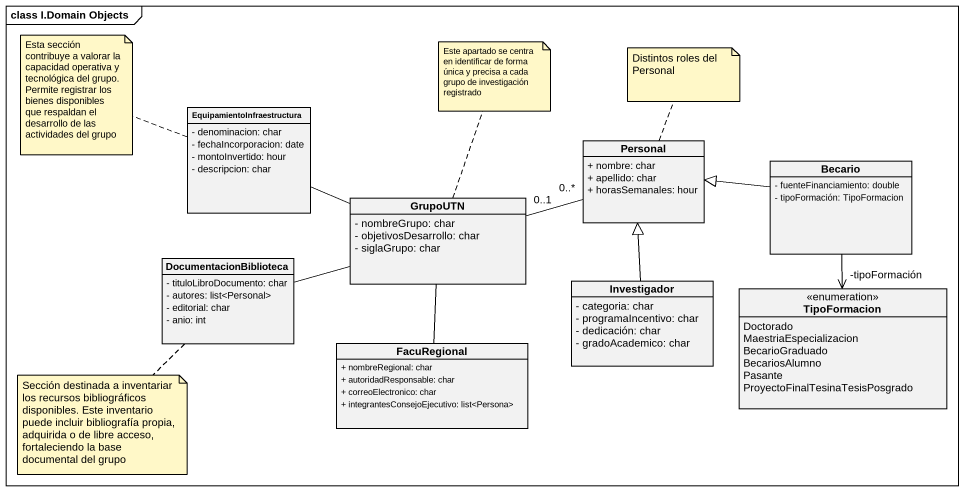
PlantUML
@startuml
mainframe class I.Domain Objects
hide circle
hide empty members
skinparam classAttributeIconSize 0
class EquipamientoInfraestructura {
  - denominacion: char
  - fechaIncorporacion: date
  - montoInvertido: hour
  - descripcion: char
}
class Personal {
  + nombre: char
  + apellido: char
  + horasSemanales: hour
}
class Becario {
  - fuenteFinanciamiento: double
  - tipoFormación: TipoFormacion
}
class GrupoUTN {
  - nombreGrupo: char
  - objetivosDesarrollo: char
  - siglaGrupo: char
}
class DocumentacionBiblioteca {
  - tituloLibroDocumento: char
  - autores: list<Personal>
  - editorial: char
  - anio: int
}
class Investigador {
  - categoria: char
  - programaIncentivo: char
  - dedicación: char
  - gradoAcademico: char
}
enum TipoFormacion {
  Doctorado
  MaestriaEspecializacion
  BecarioGraduado
  BecariosAlumno
  Pasante
  ProyectoFinalTesinaTesisPosgrado
}
class FacuRegional {
  + nombreRegional: char
  + autoridadResponsable: char
  + correoElectronico: char
  + integrantesConsejoEjecutivo: list<Persona>
}
Becario -left-|> Personal
Becario --> "-tipoFormación" TipoFormacion
GrupoUTN -left- EquipamientoInfraestructura
GrupoUTN "0..1" -right- "0..*" Personal
GrupoUTN -left- DocumentacionBiblioteca
GrupoUTN -- FacuRegional
Investigador -up-|> Personal
note left of EquipamientoInfraestructura : Esta sección contribuye a valorar la capacidad operativa y tecnológica del grupo. Permite registrar los bienes disponibles que respaldan el desarrollo de las actividades del grupo
note top of GrupoUTN : Este apartado se centra en identificar de forma única y precisa a cada grupo de investigación registrado
note top of Personal : Distintos roles del Personal
note bottom of DocumentacionBiblioteca : Sección destinada a inventariar los recursos bibliográficos disponibles. Este inventario puede incluir bibliografía propia, adquirida o de libre acceso, fortaleciendo la base documental del grupo
@enduml
